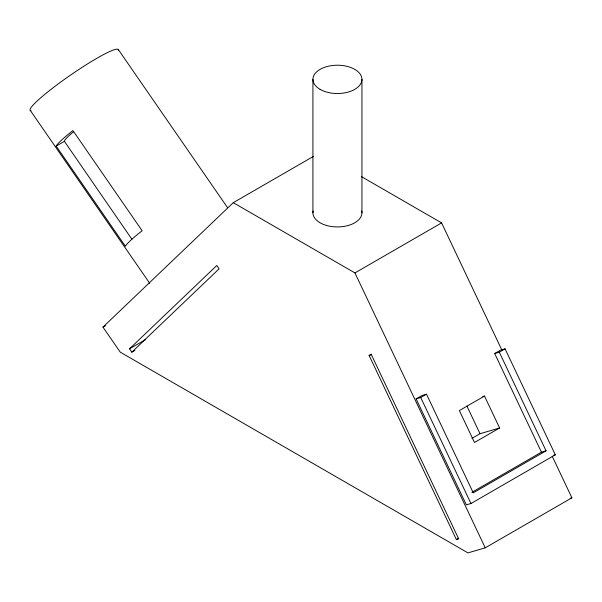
<?xml version="1.0" encoding="UTF-8"?>
<svg xmlns="http://www.w3.org/2000/svg" width="602" height="602" viewBox="0 0 602 602"><rect width="100%" height="100%" fill="white"/><g stroke="black" fill="none" stroke-linecap="round" stroke-linejoin="round"><path stroke-width="0.9" d="M131.913 239.265L64.324 141.207A43.314 4.372 -34.1 0 1 73.662 131.68M56.167 146.09L56.475 145.571A53.525 5.403 -34.1 0 1 71.412 131.778L72.932 130.581L142.14 230.762L140.62 231.951A53.525 5.403 -34.1 0 0 125.683 245.751L125.374 246.271L56.167 146.09L64.301 141.395M552.192 456.218L571.9 497.794L485.242 547.828L467.942 552.892L120.265 352.162L102.957 327.119L233.267 202.678L313.446 156.385M129.52 348.844L216.788 265.497L219.098 268.838L131.83 352.178L129.52 348.844L145.722 339.49M102.957 327.119L105.388 325.712M131.83 352.178L134.908 350.402M233.267 202.678L354.939 272.924L441.597 222.89L501.917 350.161M369.109 355.443L371.411 354.774L458.679 538.88L456.376 539.55L369.109 355.443L371.419 354.111M494.678 353.517L500.458 350.176L505.07 348.829L555.315 454.819L470.967 503.513L466.354 504.867L416.11 398.878L421.889 395.544L426.502 394.19L473.262 492.842L546.059 450.815L499.291 352.162L494.678 353.517L541.446 452.17L546.059 450.815M416.11 398.878L420.723 397.523L426.502 394.19M499.291 352.162L505.07 348.829M484.497 396.063L459.364 410.572L474.489 442.478L499.622 427.969L484.497 396.063L482.714 396.583M471.915 438.391L480.02 433.711L499.622 427.969M471.885 492.331L541.446 452.17M456.376 539.55L458.686 538.218M553.772 455.27L555.315 454.819M570.169 498.298L571.9 497.794M361.29 176.529L441.597 222.89M118.248 49.462L227.624 207.78M30.25 110.377L149.763 283.369M466.889 405.996L480.02 433.711M420.723 397.523L470.967 503.513M354.939 272.924L485.242 547.828M361.937 79.366L361.937 212.784M312.92 79.366L312.92 212.784M31.078 110.738A53.518 6.08 -34.6 0 1 70.434 75.167A53.518 6.08 -34.6 0 1 118.383 50.297M361.727 210.933A24.509 14.155 0 0 1 337.429 226.931A24.509 14.155 0 0 1 313.13 210.933M320.098 89.367A24.509 14.155 0 0 0 361.102 83.023A24.509 14.155 0 0 0 331.085 65.693A24.509 14.155 0 0 0 320.098 89.367"/></g></svg>
